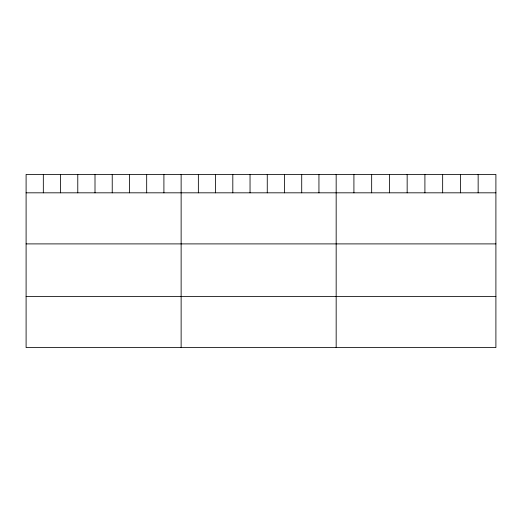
<?xml version="1.0" encoding="UTF-8"?>
<svg xmlns="http://www.w3.org/2000/svg" width="522" height="522" viewBox="0 0 522 522"><rect width="100%" height="100%" fill="white"/><g stroke="black" fill="none" stroke-linecap="round" stroke-linejoin="round"><path stroke-width="0.78" d="M495.9 192.82L495.9 347.593L26.1 347.593L26.1 174.407L495.9 174.407L495.9 192.82L26.1 192.82M26.1 243.898L495.9 243.898M26.1 296.522L495.9 296.522M478.152 174.407L478.152 192.82M460.404 174.407L460.404 192.82M442.656 174.407L442.656 192.82M424.908 174.407L424.908 192.82M407.16 174.407L407.16 192.82M389.412 174.407L389.412 192.82M371.664 174.407L371.664 192.82M353.916 174.407L353.916 192.82M336.168 174.407L336.168 347.593M318.942 174.407L318.942 192.82M301.716 174.407L301.716 192.82M284.49 174.407L284.49 192.82M267.264 174.407L267.264 192.82M250.038 174.407L250.038 192.82M232.812 174.407L232.812 192.82M215.586 174.407L215.586 192.82M198.36 174.407L198.36 192.82M181.134 174.407L181.134 347.593M163.908 174.407L163.908 192.82M146.682 174.407L146.682 192.82M129.456 174.407L129.456 192.82M112.23 174.407L112.23 192.82M95.004 174.407L95.004 192.82M77.778 174.407L77.778 192.82M60.552 174.407L60.552 192.82M43.326 174.407L43.326 192.82"/></g></svg>
